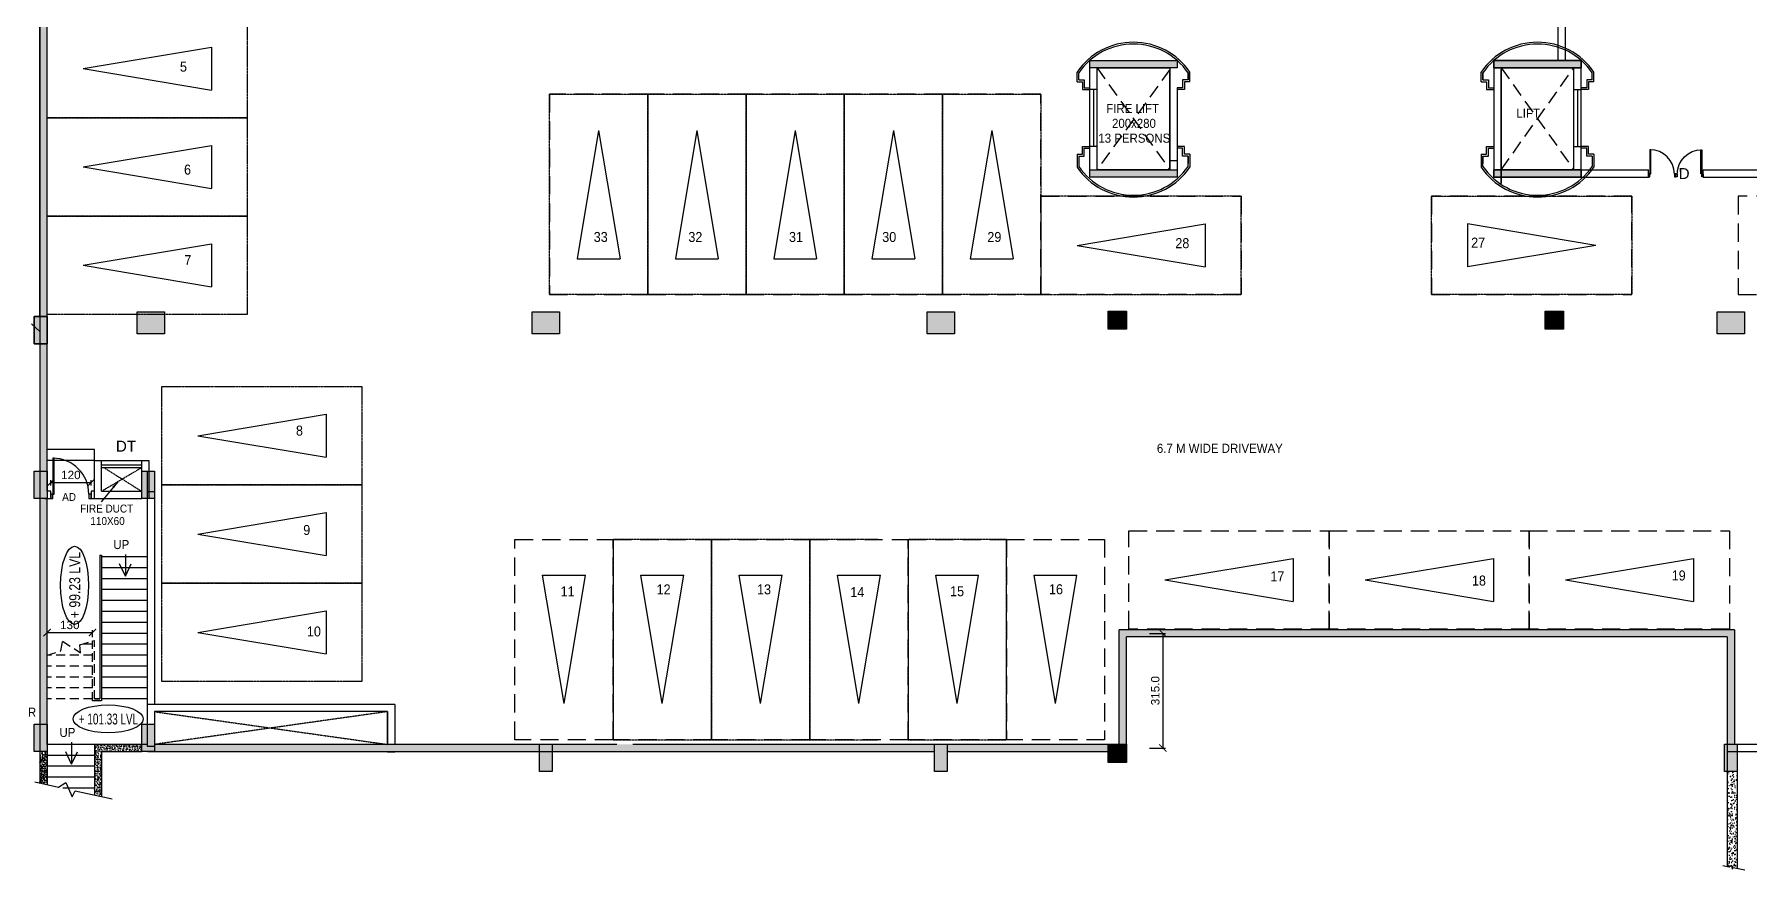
# Model space of a CAD drawing. Extents: x 53439 to 79867, y -144071 to -73305.
# Drawn here: x 63124 to 67836, y -140927 to -138633 of the extents above; entities that cross this region are included whole.
import ezdxf
from ezdxf.enums import TextEntityAlignment as Align

# ---------------------------------------------------------------- set-up
doc = ezdxf.new("R2010")
doc.units = 0
doc.header["$LTSCALE"] = 0.1
doc.header["$MEASUREMENT"] = 0
doc.header["$PDMODE"] = 35
doc.header["$PDSIZE"] = -0.8
doc.linetypes.add('HIDDEN', pattern=[0.375, 0.25, -0.125])
doc.layers.get('0').update_dxf_attribs({"linetype": 'CONTINUOUS'})
doc.layers.get('DEFPOINTS').update_dxf_attribs({"linetype": 'CONTINUOUS'})
for name, color, linetype in [('DOOR', 30, 'CONTINUOUS'), ('ESELEVATION', 7, 'CONTINUOUS'), ('HAT', 253, 'CONTINUOUS'), ('LAYER4', 130, 'CONTINUOUS'), ('STAIR', 142, 'CONTINUOUS'), ('TEXT', 7, 'CONTINUOUS'), ('TEXT-3', 130, 'CONTINUOUS'), ('THIN', 4, 'CONTINUOUS'), ('THIN_HA', 253, 'CONTINUOUS'), ('WALL', 6, 'CONTINUOUS'), ('WIN', 102, 'CONTINUOUS')]:
    doc.layers.add(name, color=color, linetype=linetype)
doc.styles.add('1MM', font='arial.ttf')
doc.styles.add('DIM', font='arial.ttf', dxfattribs={"width": 0.7, "height": 1})
doc.styles.add('DUTCH', font='arial.ttf')
doc.dimstyles.new('KRI', dxfattribs={"dimtxt": 23, "dimasz": 20, "dimexe": 7, "dimexo": 0, "dimgap": 9, "dimtad": 1, "dimdec": 1, "dimzin": 1, "dimtxsty": '1MM', "dimblk": 'ARCHTICK', "dimcen": 0.5, "dimclrd": 252, "dimclre": 252, "dimclrt": 7, "dimaunit": 1, "dimadec": 8, "dimazin": 3, "dimtfac": 1, "dimtdec": 1, "dimtmove": 0, "dimatfit": 3})
pattern_1 = [(50, (-32746.161, -111229.082), (10.75890274, -0.941282), [1.125, -12.375]), (355, (-32746.161, -111229.082), (-2.08127, 11.282882), [0.9, -9.9]), (100.4514, (-32745.264, -111229.16), (8.6776407, 10.3415931), [0.9561028, -10.5171317]), (46.1842, (-32746.161, -111226.082), (16.0086157, -2.4827852), [1.6875, -18.5625]), (96.6356, (-32744.827, -111226.289), (14.0199406, 14.611768), [1.4341543, -15.775695]), (351.1842, (-32746.16, -111226.082), (14.0199292, 14.611779), [1.35, -14.85]), (21, (-32744.661, -111226.832), (8.9536058, -6.03928336), [1.125, -12.375]), (326, (-32744.661, -111226.832), (3.64973, 10.8772507), [0.9, -9.9]), (71.4514, (-32743.915, -111227.335), (12.6033394, 4.8379575), [0.9561028, -10.5171317]), (37.5, (-32746.1608, -111229.0817), (0.18239783, 4.99340781), [0, -9.78, 0, -10.05, 0, -9.9375]), (7.5, (-32746.161, -111229.0817), (3.94604306, 5.91617568), [0, -5.73, 0, -9.555, 0, -3.7875]), (327.5, (-32749.506, -111229.0817), (8.00733654, -0.33832308), [0, -3.75, 0, -11.7, 0, -15.525]), (317.5, (-32751.006, -111229.082), (8.74779254, 1.50157473), [0, -4.875, 0, -7.77, 0, -11.025])]
pattern_2 = [(50, (-32746.16, -111229.082), (21.5178055, -1.882564), [2.25, -24.75]), (355, (-32746.16, -111229.082), (-4.16254, 22.565764), [1.8, -19.8]), (100.4514, (-32744.368, -111229.239), (17.3552815, 20.6831863), [1.9122057, -21.0342634]), (46.1842, (-32746.16, -111223.082), (32.0172315, -4.9655704), [3.375, -37.125]), (96.6356, (-32743.493, -111223.496), (28.039881, 29.223536), [2.868309, -31.55139]), (351.1842, (-32746.16, -111223.082), (28.039858, 29.223558), [2.7, -29.7]), (21, (-32743.16, -111224.582), (17.9072116, -12.0785667), [2.25, -24.75]), (326, (-32743.16, -111224.582), (7.29946, 21.7545014), [1.8, -19.8]), (71.4514, (-32741.669, -111225.588), (25.206679, 9.675915), [1.9122057, -21.0342634]), (37.5, (-32746.161, -111229.082), (0.36479566, 9.9868156), [0, -19.56, 0, -20.1, 0, -19.875]), (7.5, (-32746.161, -111229.082), (7.8920861, 11.8323514), [0, -11.46, 0, -19.11, 0, -7.575]), (327.5, (-32752.851, -111229.082), (16.0146731, -0.67664615), [0, -7.5, 0, -23.4, 0, -31.05]), (317.5, (-32755.851, -111229.082), (17.495585, 3.0031495), [0, -9.75, 0, -15.54, 0, -22.05])]

# ---------------------------------------------------------------- blocks, each defined once
blk = doc.blocks.new('I7I')
at = {"layer": 'LAYER4', "linetype": 'CONTINUOUS', "ltscale": 0.1}
blk.add_line((-2675.302, -1434.758), (-2675.302, -1435.937), dxfattribs=at)
at = {"layer": 'LAYER4', "linetype": 'HIDDEN', "ltscale": 20}
blk.add_lwpolyline([(-2679.816, -1436.698), (-2679.816, -1433.998), (-2674.316, -1433.998), (-2674.316, -1436.698)], close=True, dxfattribs=at)
at = {"layer": 'LAYER4', "linetype": 'CONTINUOUS', "ltscale": 0.1}
for points in [[(-2678.824, -1435.348), (-2675.302, -1434.758)], [(-2678.824, -1435.348), (-2675.302, -1435.937)]]:
    blk.add_lwpolyline(points, dxfattribs=at)
blk = doc.blocks.new('A$C764D24B9')
at = {"layer": 'DOOR'}
for points in [[(0.056, 0.111), (0.083, 0.111), (0.083, 1), (0.056, 1)], [(0, 0), (0.056, 0), (0.056, 0.111), (0, 0.111)], [(0.944, 0), (1, 0), (1, 0.111), (0.944, 0.111)]]:
    blk.add_lwpolyline(points, close=True, dxfattribs=at)
blk.add_arc((0.056, 0.111), 0.889, 0, 90, dxfattribs=at)
blk = doc.blocks.new('YTTU')
at = {"layer": 'THIN_HA', "linetype": 'CONTINUOUS', "ltscale": 0.1}
blk.add_hatch(color=2, dxfattribs=at).paths.add_polyline_path([(-6879.58, -1156.369), (-6878.83, -1156.369), (-6878.83, -1156.969), (-6879.58, -1156.969)])
at = {"layer": 'THIN_HA', "color": 2, "linetype": 'CONTINUOUS', "ltscale": 0.1}
blk.add_lwpolyline([(-6879.58, -1156.369), (-6878.83, -1156.369), (-6878.83, -1156.969), (-6879.58, -1156.969)], close=True, dxfattribs=at)
blk = doc.blocks.new('_ARCHTICK')
at = {"layer": 'WALL', "color": 0, "const_width": 0.15}
blk.add_lwpolyline([(-0.5, -0.5), (0.5, 0.5)], dxfattribs=at)
blk = doc.blocks.new('*D359')
at = {"layer": 'DEFPOINTS', "color": 0, "linetype": 'CONTINUOUS', "ltscale": 0.1}
for p in [(66187.7, -140278.4, 0), (66187.7, -140593.3), (66224.3, -140593.3)]:
    blk.add_point(p, dxfattribs=at)
at = {"layer": 'LAYER4', "color": 252, "ltscale": 0.1}
for p, q in [((66187.7, -140278.4), (66231.3, -140278.4)), ((66224.3, -140278.4), (66224.3, -140593.3)), ((66187.7, -140593.3), (66231.3, -140593.3))]:
    blk.add_line(p, q, dxfattribs=at)
at = {"layer": 'LAYER4', "color": 252, "linetype": 'CONTINUOUS', "ltscale": 0.1, "xscale": 20, "yscale": 20, "zscale": 20}
for p, rotation in [((66224.3, -140278.4), 90), ((66224.3, -140593.3), 270)]:
    blk.add_blockref('_ARCHTICK', p, dxfattribs=dict(at, rotation=rotation))
at = {"layer": 'LAYER4', "color": 7, "linetype": 'CONTINUOUS', "ltscale": 0.1, "insert": (66203.5, -140435.8), "char_height": 23, "attachment_point": 5, "rotation": 90, "style": '1MM'}
blk.add_mtext('315.0', dxfattribs=at)
blk = doc.blocks.new('*D381')
at = {"layer": 'DEFPOINTS', "color": 0, "linetype": 'CONTINUOUS', "ltscale": 0.1}
for p in [(63169.3, -139872.1, -10.8), (63280.1, -139864.4), (63280.1, -139872.1, -10.8)]:
    blk.add_point(p, dxfattribs=at)
at = {"layer": 'HAT', "color": 252, "ltscale": 0.1}
for p, q in [((63169.3, -139872.1), (63169.3, -139857.4)), ((63169.3, -139864.4), (63280.1, -139864.4)), ((63280.1, -139872.1), (63280.1, -139857.4))]:
    blk.add_line(p, q, dxfattribs=at)
at = {"layer": 'HAT', "color": 252, "linetype": 'CONTINUOUS', "ltscale": 0.1, "xscale": 20, "yscale": 20, "zscale": 20, "rotation": 180}
blk.add_blockref('_ARCHTICK', (63169.3, -139864.4), dxfattribs=at)
at = {"layer": 'HAT', "color": 252, "linetype": 'CONTINUOUS', "ltscale": 0.1, "xscale": 20, "yscale": 20, "zscale": 20}
blk.add_blockref('_ARCHTICK', (63280.1, -139864.4), dxfattribs=at)
at = {"layer": 'HAT', "color": 7, "linetype": 'CONTINUOUS', "ltscale": 0.1, "insert": (63224.7, -139843.6), "char_height": 23, "attachment_point": 5, "style": '1MM'}
blk.add_mtext('120', dxfattribs=at)
blk = doc.blocks.new('A$C307F25CB')
at = {"layer": 'WIN'}
for points in [[(5.5, 11.1), (8.3, 11.1), (8.3, 104.5), (5.5, 104.5)], [(0, 0), (5.5, 0), (5.5, 11.1), (0, 11.1)], [(99.5, 0), (105, 0), (105, 11.1), (99.5, 11.1)]]:
    blk.add_lwpolyline(points, close=True, dxfattribs=at)
blk.add_arc((5.2, 10.2), 94.3, 0.52072, 89.78387, dxfattribs=at)
blk = doc.blocks.new('*D383')
at = {"layer": 'DEFPOINTS', "color": 0, "linetype": 'CONTINUOUS', "ltscale": 0.1}
for p in [(63284.2, -140276.2), (63159.2, -140398.3, -10.8), (63284.2, -140398.3, -10.8)]:
    blk.add_point(p, dxfattribs=at)
at = {"layer": 'WALL', "color": 252, "ltscale": 0.1}
for p, q in [((63159.2, -140288.6), (63159.2, -140269.2)), ((63284.2, -140288.6), (63284.2, -140269.2)), ((63159.2, -140276.2), (63284.2, -140276.2))]:
    blk.add_line(p, q, dxfattribs=at)
at = {"layer": 'WALL', "color": 252, "linetype": 'CONTINUOUS', "ltscale": 0.1, "xscale": 20, "yscale": 20, "zscale": 20, "rotation": 180}
blk.add_blockref('_ARCHTICK', (63159.2, -140276.2), dxfattribs=at)
at = {"layer": 'WALL', "color": 252, "linetype": 'CONTINUOUS', "ltscale": 0.1, "xscale": 20, "yscale": 20, "zscale": 20}
blk.add_blockref('_ARCHTICK', (63284.2, -140276.2), dxfattribs=at)
at = {"layer": 'WALL', "color": 7, "linetype": 'CONTINUOUS', "ltscale": 0.1, "insert": (63221.7, -140255.4), "char_height": 23, "attachment_point": 5, "style": '1MM'}
blk.add_mtext('130', dxfattribs=at)

msp = doc.modelspace()

# ---------------------------------------------------------------- hatches: boundary and pattern name
at = {"layer": 'HAT', "linetype": 'CONTINUOUS', "ltscale": 0.1}
h = msp.add_hatch(dxfattribs=at)
h.set_pattern_fill('AR-CONC', color=256, scale=3, style=0)
h.set_pattern_definition(pattern_2)
h.paths.add_polyline_path([(67299.26, -140268.35), (66852.03, -140268.35), (66852.34, -140288.35), (67299.26, -140288.35)])
h.paths.add_polyline_path([(67784.26, -140268.35), (67299.26, -140268.35), (67299.26, -140288.35), (67774.26, -140288.35), (67774.26, -140582.84), (67784.26, -140582.84)])
h = msp.add_hatch(dxfattribs=at)
h.set_pattern_fill('AR-CONC', color=256, scale=3, style=0)
h.set_pattern_definition(pattern_2)
h.paths.add_polyline_path([(67801.76, -140657.84), (67784.26, -140657.84), (67784.26, -140916.16), (67786.13, -140914.79), (67788.29, -140926.36), (67790.63, -140921.3), (67801.76, -140923.37)])
h.paths.add_polyline_path([(67784.26, -140657.84), (67774.26, -140657.84), (67774.26, -140918.26), (67779.97, -140919.32), (67784.26, -140916.16)])
at = {"layer": 'LAYER4', "linetype": 'CONTINUOUS', "ltscale": 0.1}
msp.add_hatch(color=7, dxfattribs=at).paths.add_polyline_path([(63159.26, -139408.34), (63124.26, -139408.34), (63124.26, -139483.34), (63159.26, -139483.34)])
msp.add_hatch(color=7, dxfattribs=at).paths.add_polyline_path([(63159.26, -139408.34), (63124.26, -139408.34), (63124.26, -139483.34), (63159.26, -139483.34)])
at = {"layer": 'THIN_HA', "linetype": 'CONTINUOUS', "ltscale": 0.1}
h = msp.add_hatch(dxfattribs=at)
h.set_pattern_fill('AR-CONC', color=1, scale=1.5, style=0)
h.set_pattern_definition([(50, (-38055.25, -112530.2764), (10.75890274, -0.941282), [1.125, -12.375]), (355, (-38055.25, -112530.276), (-2.08127, 11.282882), [0.9, -9.9]), (100.4514, (-38054.353, -112530.355), (8.6776407, 10.3415931), [0.9561028, -10.5171317]), (46.1842, (-38055.25, -112527.276), (16.0086157, -2.4827852), [1.6875, -18.5625]), (96.6356, (-38053.916, -112527.483), (14.0199406, 14.611768), [1.4341543, -15.775695]), (351.1842, (-38055.25, -112527.276), (14.0199292, 14.611779), [1.35, -14.85]), (21, (-38053.75, -112528.0264), (8.9536058, -6.03928336), [1.125, -12.375]), (326, (-38053.75, -112528.026), (3.64973, 10.8772507), [0.9, -9.9]), (71.4514, (-38053.003, -112528.53), (12.6033394, 4.8379575), [0.9561028, -10.5171317]), (37.5, (-38055.2496, -112530.2764), (0.18239783, 4.99340781), [0, -9.78, 0, -10.05, 0, -9.9375]), (7.5, (-38055.2496, -112530.2764), (3.94604306, 5.91617568), [0, -5.73, 0, -9.555, 0, -3.7875]), (327.5, (-38058.5946, -112530.2764), (8.00733654, -0.33832308), [0, -3.75, 0, -11.7, 0, -15.525]), (317.5, (-38060.0946, -112530.2764), (8.74779254, 1.50157473), [0, -4.875, 0, -7.77, 0, -11.025])])
h.paths.add_polyline_path([(63159.26, -140528.34), (63139.26, -140528.34), (63139.26, -136795.84), (63159.26, -136795.84)])
for points in [[(66263.43, -138705.27), (66263.43, -138725.27), (66023.43, -138725.27), (66023.43, -138705.27)], [(67373.43, -138705.27), (67373.43, -138725.27), (67133.43, -138725.27), (67133.43, -138705.27)], [(66263.43, -139005.27), (66263.43, -139025.27), (66023.43, -139025.27), (66023.43, -139005.27)], [(67373.43, -139005.27), (67373.43, -139025.27), (67133.43, -139025.27), (67133.43, -139005.27)], [(63124.26, -139408.34), (63159.26, -139408.34), (63159.26, -139483.34), (63124.26, -139483.34)], [(66074.26, -139393.34), (66124.26, -139393.34), (66124.26, -139443.34), (66074.26, -139443.34)], [(67274.26, -139393.34), (67324.26, -139393.34), (67324.26, -139443.34), (67274.26, -139443.34)], [(63124.26, -139833.34), (63159.26, -139833.34), (63159.26, -139908.34), (63124.26, -139908.34)], [(63419.26, -139833.34), (63454.26, -139833.34), (63454.26, -139908.34), (63419.26, -139908.34)], [(63124.26, -140527.84), (63159.26, -140527.84), (63159.26, -140602.84), (63124.26, -140602.84)], [(63419.26, -140527.84), (63454.26, -140527.84), (63454.26, -140602.84), (63419.26, -140602.84)], [(64511.76, -140582.84), (64546.76, -140582.84), (64546.76, -140657.84), (64511.76, -140657.84)], [(65596.76, -140582.84), (65631.76, -140582.84), (65631.76, -140657.84), (65596.76, -140657.84)], [(66074.26, -140582.84), (66124.26, -140582.84), (66124.26, -140632.84), (66074.26, -140632.84)], [(67766.76, -140582.84), (67801.76, -140582.84), (67801.76, -140657.84), (67766.76, -140657.84)]]:
    msp.add_hatch(color=2, dxfattribs=at).paths.add_polyline_path(points)
h = msp.add_hatch(dxfattribs=at)
h.set_pattern_fill('AR-CONC', color=1, scale=1.5, style=0)
h.set_pattern_definition(pattern_1)
h.paths.add_polyline_path([(66852.03, -140268.35), (66104.26, -140268.35), (66104.26, -140582.84), (66124.26, -140582.84), (66124.26, -140288.35), (66852.34, -140288.35)])
h = msp.add_hatch(dxfattribs=at)
h.set_pattern_fill('AR-CONC', color=1, scale=1.5, style=0)
h.set_pattern_definition(pattern_1)
h.paths.add_polyline_path([(67794.26, -140268.35), (67784.26, -140268.35), (67784.26, -140582.84), (67794.26, -140582.84)])
h = msp.add_hatch(dxfattribs=at)
h.set_pattern_fill('AR-CONC', color=1, scale=1.5, style=0)
h.set_pattern_definition(pattern_1)
h.paths.add_polyline_path([(63289.25, -140722.37), (63309.34, -140722.37), (63309.34, -140583.34), (63289.25, -140583.34)])
h = msp.add_hatch(dxfattribs=at)
h.set_pattern_fill('AR-CONC', color=1, scale=1.5, style=0)
h.set_pattern_definition(pattern_1)
h.paths.add_polyline_path([(63309.23, -140583.34), (63309.23, -140602.84), (63419.26, -140602.84), (63419.26, -140583.34)])
h = msp.add_hatch(dxfattribs=at)
h.set_pattern_fill('AR-CONC', color=1, scale=1.5, style=0)
h.set_pattern_definition(pattern_1)
h.paths.add_polyline_path([(63842.6, -140583.34), (63454.26, -140583.34), (63454.26, -140603.34), (63842.6, -140603.34)])
h = msp.add_hatch(dxfattribs=at)
h.set_pattern_fill('AR-CONC', color=1, scale=1.5, style=0)
h.set_pattern_definition(pattern_1)
h.paths.add_polyline_path([(64511.76, -140583.34), (63842.6, -140583.34), (63842.6, -140603.34), (64114.26, -140603.34), (64161.95, -140603.34), (64511.76, -140603.34)])
h = msp.add_hatch(dxfattribs=at)
h.set_pattern_fill('AR-CONC', color=1, scale=1.5, style=0)
h.set_pattern_definition(pattern_1)
h.paths.add_polyline_path([(65596.76, -140583.34), (65248.01, -140583.34), (64724.36, -140583.34), (64546.76, -140583.34), (64546.76, -140603.34), (64724.36, -140603.34), (65248.01, -140603.34), (65596.76, -140603.34)])
h = msp.add_hatch(dxfattribs=at)
h.set_pattern_fill('AR-CONC', color=1, scale=1.5, style=0)
h.set_pattern_definition(pattern_1)
h.paths.add_polyline_path([(66074.26, -140583.34), (65763.01, -140583.34), (65631.76, -140583.34), (65631.76, -140603.34), (65763.01, -140603.34), (66074.26, -140603.34)])
h = msp.add_hatch(dxfattribs=at)
h.set_pattern_fill('AR-CONC', color=1, scale=1.5, style=0)
h.set_pattern_definition(pattern_1)
h.paths.add_polyline_path([(63139.26, -140689.31), (63159.26, -140689.31), (63159.26, -140602.84), (63139.26, -140602.84)])
at = {"layer": 'WALL', "linetype": 'CONTINUOUS', "ltscale": 0.1}
for points in [[(66023.43, -138705.27), (66263.43, -138705.27), (66263.43, -138725.27), (66023.43, -138725.27)], [(67373.43, -138705.27), (67133.43, -138705.27), (67133.43, -138725.27), (67373.43, -138725.27)], [(66023.43, -139005.27), (66263.43, -139005.27), (66263.43, -139025.27), (66023.43, -139025.27)], [(67373.43, -139005.27), (67133.43, -139005.27), (67133.43, -139025.27), (67373.43, -139025.27)]]:
    msp.add_hatch(color=4, dxfattribs=at).paths.add_polyline_path(points)

# ---------------------------------------------------------------- linework, layer by layer
at = {"layer": 'DOOR', "linetype": 'HIDDEN', "ltscale": 1500}
for p, q in [((66043.43, -138725.27, -1.55), (66243.43, -139005.27, -1.55)), ((66243.43, -138730.24, -1.55), (66043.43, -139005.27, -1.55)), ((67153.43, -139005.27, -1.55), (67353.43, -138725.27, -1.55)), ((67153.43, -138725.27, -1.55), (67353.43, -139005.27, -1.55))]:
    msp.add_line(p, q, dxfattribs=at)
at = {"layer": 'DOOR', "linetype": 'CONTINUOUS', "ltscale": 0.1}
for p, q in [((63304.18, -140063.34, -10.81), (63304.18, -140458.34, -10.81)), ((63304.18, -140063.34, -10.81), (63309.18, -140063.34, -10.81)), ((63309.18, -140063.34, -10.81), (63309.18, -140463.34, -10.81)), ((63289.22, -140458.34, -10.81), (63304.22, -140458.34, -10.81)), ((63289.28, -140458.34, -10.81), (63304.28, -140458.34, -10.81)), ((63309.18, -140463.34, -10.81), (63284.22, -140463.34, -10.81))]:
    msp.add_line(p, q, dxfattribs=at)
at = {"layer": 'DOOR', "linetype": 'HIDDEN', "ltscale": 950}
for p, q in [((63284.22, -140463.34, -10.81), (63284.18, -140299.15, -10.81)), ((63289.22, -140458.34, -10.81), (63289.18, -140297.58, -10.81))]:
    msp.add_line(p, q, dxfattribs=at)
at = {"layer": 'DOOR', "linetype": 'CONTINUOUS', "ltscale": 0.1, "elevation": -10.81}
msp.add_lwpolyline([(63304.18, -140458.34), (63289.22, -140458.34)], dxfattribs=at)
msp.add_lwpolyline([(63304.18, -140458.34), (63289.22, -140458.34)], dxfattribs=at)
at = {"layer": 'HAT', "linetype": 'CONTINUOUS', "ltscale": 0.1}
for p, q in [((67762.26, -140916.03), (67779.97, -140919.32)), ((67779.97, -140919.32), (67786.13, -140914.79)), ((67786.13, -140914.79), (67788.29, -140926.36)), ((67788.29, -140926.36), (67790.63, -140921.3)), ((67790.63, -140921.3), (67823.05, -140927.33))]:
    msp.add_line(p, q, dxfattribs=at)
for centre, major_axis, ratio in [((63234.88, -140146.52), (0, 107.28), 0.3577909), ((63327.2, -140513.25, -10.81), (96.26, 0), 0.3987736)]:
    msp.add_ellipse(centre, major_axis=major_axis, ratio=ratio, dxfattribs=at)
at = {"layer": 'LAYER4', "color": 1, "linetype": 'HIDDEN', "ltscale": 35}
for p, q in [((63419.26, -139823.34, -10.81), (63309.26, -139888.34, -10.81)), ((63315.59, -139823.34, -10.81), (63419.26, -139888.34, -10.81))]:
    msp.add_line(p, q, dxfattribs=at)
at = {"layer": 'LAYER4', "linetype": 'CONTINUOUS', "ltscale": 0.1}
msp.add_line((63434.26, -139888.99, -10.81), (63454.26, -139888.99, -10.81), dxfattribs=at)
msp.add_line((63434.26, -139888.99, -10.81), (63454.26, -139888.99, -10.81), dxfattribs=at)
msp.add_line((63434.26, -139888.99, -10.81), (63454.26, -139888.99, -10.81), dxfattribs=at)
at = {"layer": 'LAYER4', "linetype": 'HIDDEN', "ltscale": 20, "elevation": -10.81}
for points in [[(63159.26, -138862.48), (63159.26, -138592.48), (63709.26, -138592.48), (63709.26, -138862.48)], [(64809.2, -139348.25), (64539.2, -139348.25), (64539.2, -138798.25), (64809.2, -138798.25)], [(65079.2, -139348.25), (64809.2, -139348.25), (64809.2, -138798.25), (65079.2, -138798.25)], [(65349.2, -139348.25), (65079.2, -139348.25), (65079.2, -138798.25), (65349.2, -138798.25)], [(65619.2, -139348.25), (65349.2, -139348.25), (65349.2, -138798.25), (65619.2, -138798.25)], [(65889.2, -139348.25), (65619.2, -139348.25), (65619.2, -138798.25), (65889.2, -138798.25)], [(63159.26, -139132.48), (63159.26, -138862.48), (63709.26, -138862.48), (63709.26, -139132.48)], [(66439.2, -139348.25), (66439.2, -139078.25), (65889.2, -139078.25), (65889.2, -139348.25)], [(66962.45, -139348.25), (66962.45, -139078.25), (67512.45, -139078.25), (67512.45, -139348.25)], [(63159.26, -139402.48), (63159.26, -139132.48), (63709.26, -139132.48), (63709.26, -139402.48)], [(63474.35, -139870.84), (63474.35, -139600.84), (64024.35, -139600.84), (64024.35, -139870.84)], [(63474.35, -140140.84), (63474.35, -139870.84), (64024.35, -139870.84), (64024.35, -140140.84)], [(64714.31, -140570.37), (64984.31, -140570.37), (64984.31, -140020.37), (64714.31, -140020.37)], [(64984.31, -140570.37), (65254.31, -140570.37), (65254.31, -140020.37), (64984.31, -140020.37)], [(65524.31, -140570.37), (65794.31, -140570.37), (65794.31, -140020.37), (65524.31, -140020.37)], [(63474.35, -140410.84), (63474.35, -140140.84), (64024.35, -140140.84), (64024.35, -140410.84)]]:
    msp.add_lwpolyline(points, close=True, dxfattribs=at)
at = {"layer": 'LAYER4', "color": 7, "linetype": 'CONTINUOUS', "ltscale": 0.1, "elevation": -10.81}
msp.add_lwpolyline([(63159.26, -139408.34), (63124.26, -139408.34), (63124.26, -139483.34), (63159.26, -139483.34)], close=True, dxfattribs=at)
msp.add_lwpolyline([(63159.26, -139408.34), (63124.26, -139408.34), (63124.26, -139483.34), (63159.26, -139483.34)], close=True, dxfattribs=at)
at = {"layer": 'LAYER4', "linetype": 'HIDDEN', "ltscale": 20, "elevation": -10.81}
msp.add_lwpolyline([(65442.22, -140020.37), (65254.31, -140020.37), (65254.31, -140570.37), (65442.22, -140570.37)], dxfattribs=at)
at = {"layer": 'STAIR', "linetype": 'CONTINUOUS', "ltscale": 0.1}
for p, q in [((63289.26, -139773.34, -10.81), (63159.26, -139773.34, -10.81)), ((63289.26, -139803.34, -10.81), (63289.26, -139773.34, -10.81)), ((63289.26, -139803.34, -10.81), (63159.26, -139803.34, -10.81)), ((63304.18, -140068.34, -10.81), (63304.18, -140068.34, -10.81)), ((63434.18, -140068.34, -10.81), (63309.18, -140068.34, -10.81)), ((63289.23, -140583.34, -10.81), (63159.26, -140583.34, -10.81)), ((63289.23, -140613.34, -10.81), (63159.26, -140613.34, -10.81)), ((63289.23, -140643.34, -10.81), (63159.26, -140643.34, -10.81)), ((63125.64, -140686.3), (63190.5, -140700.6)), ((63289.23, -140673.34, -10.81), (63159.26, -140673.34, -10.81)), ((63190.5, -140700.6), (63210.84, -140688.08)), ((63210.84, -140688.08), (63227.84, -140727.08)), ((63289.23, -140703.34, -10.81), (63202.94, -140703.34, -10.81)), ((63227.84, -140727.08), (63236.73, -140710.79)), ((63236.73, -140710.79), (63337.84, -140733.08))]:
    msp.add_line(p, q, dxfattribs=at)
at = {"layer": 'STAIR', "linetype": 'HIDDEN', "ltscale": 1000}
for p, q in [((63197.31, -140326.4, -10.81), (63201.84, -140300.08)), ((63201.84, -140300.08), (63250.84, -140331.58)), ((63249.51, -140310.02, -10.81), (63289.18, -140297.58, -10.81)), ((63250.84, -140331.58), (63249.51, -140310.02, -10.81)), ((63159.22, -140338.34, -10.81), (63197.31, -140326.4, -10.81))]:
    msp.add_line(p, q, dxfattribs=at)
at = {"layer": 'STAIR', "linetype": 'CONTINUOUS', "ltscale": 0.1, "elevation": -10.81}
for points in [[(63434.22, -140098.34), (63309.18, -140098.34)], [(63434.18, -140098.34), (63309.18, -140098.34)], [(63434.22, -140128.34), (63309.18, -140128.34)], [(63434.18, -140128.34), (63309.18, -140128.34)], [(63304.18, -140158.34), (63304.18, -140158.34)], [(63434.22, -140158.34), (63309.18, -140158.34)], [(63434.18, -140158.34), (63309.18, -140158.34)], [(63304.18, -140188.34), (63304.18, -140188.34)], [(63304.18, -140218.34), (63304.18, -140218.34)], [(63434.22, -140188.34), (63309.18, -140188.34)], [(63434.18, -140188.34), (63309.18, -140188.34)], [(63434.22, -140218.34), (63309.18, -140218.34)], [(63434.18, -140218.34), (63309.18, -140218.34)], [(63304.18, -140248.34), (63304.18, -140248.34)], [(63434.22, -140248.34), (63309.18, -140248.34)], [(63434.18, -140248.34), (63309.18, -140248.34)], [(63304.18, -140278.34), (63304.18, -140278.34)], [(63304.18, -140308.34), (63304.18, -140308.34)], [(63434.22, -140278.34), (63309.18, -140278.34)], [(63434.18, -140278.34), (63309.18, -140278.34)], [(63434.22, -140308.34), (63309.18, -140308.34)], [(63434.18, -140308.34), (63309.18, -140308.34)], [(63289.22, -140338.34), (63289.19, -140338.34)], [(63289.28, -140338.34), (63289.19, -140338.34)], [(63304.18, -140338.34), (63304.18, -140338.34)], [(63434.22, -140338.34), (63309.18, -140338.34)], [(63434.18, -140338.34), (63309.18, -140338.34)], [(63289.22, -140368.34), (63289.2, -140368.34)], [(63289.28, -140368.34), (63289.2, -140368.34)], [(63289.22, -140398.34), (63289.2, -140398.34)], [(63289.28, -140398.34), (63289.2, -140398.34)], [(63304.18, -140368.34), (63304.18, -140368.34)], [(63304.18, -140398.34), (63304.18, -140398.34)], [(63434.22, -140368.34), (63309.18, -140368.34)], [(63434.18, -140368.34), (63309.18, -140368.34)], [(63434.22, -140398.34), (63309.18, -140398.34)], [(63434.18, -140398.34), (63309.18, -140398.34)], [(63289.22, -140428.34), (63289.21, -140428.34)], [(63289.28, -140428.34), (63289.21, -140428.34)], [(63434.22, -140428.34), (63309.18, -140428.34)], [(63434.22, -140458.34), (63309.18, -140458.34)], [(63434.28, -140458.34), (63309.18, -140458.34)]]:
    msp.add_lwpolyline(points, dxfattribs=at)
at = {"layer": 'STAIR', "linetype": 'HIDDEN', "ltscale": 1000, "elevation": -10.81}
for points in [[(63284.18, -140308.34), (63254.87, -140308.34)], [(63284.18, -140308.34), (63254.87, -140308.34)], [(63284.19, -140338.34), (63159.22, -140338.34)], [(63284.19, -140338.34), (63159.28, -140338.34)], [(63284.2, -140368.34), (63159.22, -140368.34)], [(63284.2, -140398.34), (63159.22, -140398.34)], [(63284.2, -140368.34), (63159.28, -140368.34)], [(63284.2, -140398.34), (63159.28, -140398.34)], [(63284.21, -140428.34), (63159.22, -140428.34)], [(63284.22, -140458.34), (63159.22, -140458.34)], [(63284.21, -140428.34), (63159.28, -140428.34)], [(63284.22, -140458.34), (63159.28, -140458.34)]]:
    msp.add_lwpolyline(points, dxfattribs=at)
at = {"layer": 'THIN', "linetype": 'HIDDEN', "ltscale": 2500}
msp.add_line((62909.17, -139238.34, -10.81), (63139.26, -139449.22, -10.81), dxfattribs=at)
at = {"layer": 'THIN_HA', "color": 2, "linetype": 'CONTINUOUS', "ltscale": 0.1}
for points, elevation in [([(66263.43, -138705.27), (66263.43, -138725.27), (66023.43, -138725.27), (66023.43, -138705.27)], -1.55), ([(67373.43, -138705.27), (67373.43, -138725.27), (67133.43, -138725.27), (67133.43, -138705.27)], -1.55), ([(66263.43, -139005.27), (66263.43, -139025.27), (66023.43, -139025.27), (66023.43, -139005.27)], -1.55), ([(67373.43, -139005.27), (67373.43, -139025.27), (67133.43, -139025.27), (67133.43, -139005.27)], -1.55), ([(63124.26, -139408.34), (63159.26, -139408.34), (63159.26, -139483.34), (63124.26, -139483.34)], -10.81), ([(66074.26, -139393.34), (66124.26, -139393.34), (66124.26, -139443.34), (66074.26, -139443.34)], -10.81), ([(67274.26, -139393.34), (67324.26, -139393.34), (67324.26, -139443.34), (67274.26, -139443.34)], -10.81), ([(63124.26, -139833.34), (63159.26, -139833.34), (63159.26, -139908.34), (63124.26, -139908.34)], -10.81), ([(63419.26, -139833.34), (63454.26, -139833.34), (63454.26, -139908.34), (63419.26, -139908.34)], -10.81), ([(63124.26, -140527.84), (63159.26, -140527.84), (63159.26, -140602.84), (63124.26, -140602.84)], -10.81), ([(63419.26, -140527.84), (63454.26, -140527.84), (63454.26, -140602.84), (63419.26, -140602.84)], -10.81), ([(64511.76, -140582.84), (64546.76, -140582.84), (64546.76, -140657.84), (64511.76, -140657.84)], -10.81), ([(65596.76, -140582.84), (65631.76, -140582.84), (65631.76, -140657.84), (65596.76, -140657.84)], -10.81), ([(66074.26, -140582.84), (66124.26, -140582.84), (66124.26, -140632.84), (66074.26, -140632.84)], -10.81), ([(67766.76, -140582.84), (67801.76, -140582.84), (67801.76, -140657.84), (67766.76, -140657.84)], -10.81)]:
    msp.add_lwpolyline(points, close=True, dxfattribs=dict(at, elevation=elevation))
at = {"layer": 'WALL', "linetype": 'CONTINUOUS', "ltscale": 0.1}
for p, q in [((63159.26, -139888.34, -10.81), (63159.26, -136200.39, -10.81)), ((63139.26, -139408.34, -10.81), (63139.26, -137198.34, -10.81)), ((63139.26, -139408.34, -10.81), (63139.26, -137198.34, -10.81)), ((63159.26, -139408.34, -10.81), (63159.26, -137493.34, -10.81)), ((63159.26, -139408.34, -10.81), (63159.26, -137493.34, -10.81)), ((67329.53, -137951.68, -10.81), (67329.53, -138705.27, -10.81)), ((67309.53, -137971.68, -10.81), (67309.53, -138705.27, -10.81)), ((67373.43, -138705.27, -1.55), (67133.43, -138705.27, -1.55)), ((67133.43, -138705.27, -1.55), (67133.43, -138725.27, -1.55)), ((67373.43, -139025.27, -1.55), (67373.43, -138705.27, -1.55)), ((65988.43, -138763.82, -1.55), (65988.43, -138737.27, -1.55)), ((65988.43, -138763.82, -1.55), (66003.43, -138763.82, -1.55)), ((65993.43, -138758.82, -1.55), (65993.43, -138738.82, -1.55)), ((65993.43, -138758.82, -1.55), (66008.43, -138758.82, -1.55)), ((66003.43, -138763.82, -1.55), (66003.43, -138785.27, -1.55)), ((66008.43, -138758.82, -1.55), (66008.43, -138780.27, -1.55)), ((66243.43, -139005.27, -1.55), (66243.43, -138730.84, -1.55)), ((66293.43, -138758.82, -1.55), (66278.43, -138758.82, -1.55)), ((66278.43, -138758.82, -1.55), (66278.43, -138780.27, -1.55)), ((66298.43, -138763.82, -1.55), (66283.43, -138763.82, -1.55)), ((66283.43, -138763.82, -1.55), (66283.43, -138785.27, -1.55)), ((66293.43, -138758.82, -1.55), (66293.43, -138738.82, -1.55)), ((66293.43, -138738.82, -1.55), (66293.43, -138758.82, -1.55)), ((66298.43, -138763.82, -1.55), (66298.43, -138737.27, -1.55)), ((67098.43, -138763.82, -1.55), (67098.43, -138737.27, -1.55)), ((67098.43, -138763.82, -1.55), (67113.43, -138763.82, -1.55)), ((67103.43, -138758.82, -1.55), (67103.43, -138738.82, -1.55)), ((67103.43, -138738.82, -1.55), (67103.43, -138758.82, -1.55)), ((67103.43, -138758.82, -1.55), (67118.43, -138758.82, -1.55)), ((67113.43, -138763.82, -1.55), (67113.43, -138785.27, -1.55)), ((67118.43, -138758.82, -1.55), (67118.43, -138780.27, -1.55)), ((67133.43, -138725.27, -1.55), (67133.43, -138941.42, -1.55)), ((67353.43, -138725.27, -1.55), (67153.43, -138725.27, -1.55)), ((67153.43, -138725.27, -1.55), (67153.43, -139042.95, -1.55)), ((67153.43, -138763.34, -1.55), (67153.43, -138730.24, -1.55)), ((67153.43, -139042.95, -1.55), (67153.43, -138730.84, -1.55)), ((67353.43, -139005.27, -1.55), (67353.43, -138725.27, -1.55)), ((67403.43, -138758.82, -1.55), (67388.43, -138758.82, -1.55)), ((67388.43, -138758.82, -1.55), (67388.43, -138780.27, -1.55)), ((67408.43, -138763.82, -1.55), (67393.43, -138763.82, -1.55)), ((67393.43, -138763.82, -1.55), (67393.43, -138785.27, -1.55)), ((67403.43, -138758.82, -1.55), (67403.43, -138738.82, -1.55)), ((67408.43, -138763.82, -1.55), (67408.43, -138737.27, -1.55)), ((66003.43, -138785.27, -1.55), (66023.43, -138785.27, -1.55)), ((66008.43, -138780.27, -1.55), (66023.43, -138780.27, -1.55)), ((66043.43, -138785.27, -1.55), (66023.43, -138785.27, -1.55)), ((66033.43, -138785.27, -1.55), (66033.43, -138941.42, -1.55)), ((66278.43, -138780.27, -1.55), (66263.43, -138780.27, -1.55)), ((66283.43, -138785.27, -1.55), (66263.43, -138785.27, -1.55)), ((67113.43, -138785.27, -1.55), (67133.43, -138785.27, -1.55)), ((67118.43, -138780.27, -1.55), (67133.43, -138780.27, -1.55)), ((67133.43, -138780.27, -1.55), (67133.43, -138941.42, -1.55)), ((67353.43, -138785.27, -1.55), (67373.43, -138785.27, -1.55)), ((67363.43, -138785.27, -1.55), (67363.43, -138941.42, -1.55)), ((67388.43, -138780.27, -1.55), (67373.43, -138780.27, -1.55)), ((67393.43, -138785.27, -1.55), (67373.43, -138785.27, -1.55)), ((66003.43, -138941.42, -1.55), (66023.43, -138941.42, -1.55)), ((66003.43, -138962.87, -1.55), (66003.43, -138941.42, -1.55)), ((66008.43, -138946.42, -1.55), (66023.43, -138946.42, -1.55)), ((66008.43, -138967.87, -1.55), (66008.43, -138946.42, -1.55)), ((66043.43, -138941.42, -1.55), (66023.43, -138941.42, -1.55)), ((66243.43, -138995.84, -1.55), (66243.43, -138918.34, -1.55)), ((66283.43, -138941.42, -1.55), (66263.43, -138941.42, -1.55)), ((66278.43, -138946.42, -1.55), (66263.43, -138946.42, -1.55)), ((66278.43, -138967.87, -1.55), (66278.43, -138946.42, -1.55)), ((66283.43, -138962.87, -1.55), (66283.43, -138941.42, -1.55)), ((67113.43, -138941.42, -1.55), (67133.43, -138941.42, -1.55)), ((67113.43, -138962.87, -1.55), (67113.43, -138941.42, -1.55)), ((67118.43, -138946.42, -1.55), (67133.43, -138946.42, -1.55)), ((67118.43, -138967.87, -1.55), (67118.43, -138946.42, -1.55)), ((67133.43, -138918.34, -1.55), (67133.43, -139025.27, -1.55)), ((67153.43, -138995.84, -1.55), (67153.43, -138918.34, -1.55)), ((67153.43, -138918.34, -1.55), (67153.43, -139005.27, -1.55)), ((67353.43, -138941.42, -1.55), (67373.43, -138941.42, -1.55)), ((67393.43, -138941.42, -1.55), (67373.43, -138941.42, -1.55)), ((67388.43, -138946.42, -1.55), (67373.43, -138946.42, -1.55)), ((67388.43, -138967.87, -1.55), (67388.43, -138946.42, -1.55)), ((67393.43, -138962.87, -1.55), (67393.43, -138941.42, -1.55)), ((65988.43, -138962.87, -1.55), (65988.43, -138998.28, -1.55)), ((65988.43, -138962.87, -1.55), (66003.43, -138962.87, -1.55)), ((65993.43, -138967.87, -1.55), (65993.43, -138996.73, -1.55)), ((65993.43, -138967.87, -1.55), (66008.43, -138967.87, -1.55)), ((66243.43, -138979.54, -1.55), (66263.43, -138979.54, -1.55)), ((66293.43, -138967.87, -1.55), (66278.43, -138967.87, -1.55)), ((66298.43, -138962.87, -1.55), (66283.43, -138962.87, -1.55)), ((66293.43, -138967.87, -1.55), (66293.43, -138987.87, -1.55)), ((66293.43, -138996.73, -1.55), (66293.43, -138967.87, -1.55)), ((66298.43, -138962.87, -1.55), (66298.43, -138998.28, -1.55)), ((67098.43, -138962.87, -1.55), (67098.43, -138998.28, -1.55)), ((67098.43, -138962.87, -1.55), (67113.43, -138962.87, -1.55)), ((67103.43, -138967.87, -1.55), (67103.43, -138987.87, -1.55)), ((67103.43, -138996.73, -1.55), (67103.43, -138967.87, -1.55)), ((67103.43, -138967.87, -1.55), (67118.43, -138967.87, -1.55)), ((67403.43, -138967.87, -1.55), (67388.43, -138967.87, -1.55)), ((67408.43, -138962.87, -1.55), (67393.43, -138962.87, -1.55)), ((67403.43, -138967.87, -1.55), (67403.43, -138996.73, -1.55)), ((67408.43, -138962.87, -1.55), (67408.43, -138998.28, -1.55)), ((67133.43, -139025.27, -1.55), (67373.43, -139025.27, -1.55)), ((67153.43, -139005.27, -1.55), (67353.43, -139005.27, -1.55)), ((67373.43, -139005.27, -1.55), (67558.28, -139005.27, -1.55)), ((67373.43, -139025.27, -1.55), (67558.28, -139025.27, -1.55)), ((67708.28, -139005.27, -1.55), (69964.26, -139005.27, -1.55)), ((67708.28, -139025.27, -1.55), (67708.28, -139005.27, -1.55)), ((67708.28, -139025.27, -1.55), (69944.26, -139025.27, -1.55)), ((63289.26, -139888.34, -10.81), (63289.26, -139803.34, -10.81)), ((63289.26, -139908.34, -10.81), (63289.26, -139803.34, -10.81)), ((63289.26, -139803.34, -10.81), (63439.26, -139803.34, -10.81)), ((63309.26, -139888.34, -10.81), (63309.26, -139803.34, -10.81)), ((63309.26, -139823.34, -10.81), (63419.26, -139823.34, -10.81)), ((63419.26, -139888.34, -10.81), (63419.26, -139803.34, -10.81)), ((63434.26, -139833.34, -10.81), (63434.26, -140528.34, -10.81)), ((63439.26, -139803.34, -10.81), (63439.26, -139908.34, -10.81)), ((63454.26, -139833.34, -10.81), (63454.26, -140473.34, -10.81)), ((63169.26, -139908.34, -10.81), (63169.26, -139888.34, -10.81)), ((63309.26, -139888.34, -10.81), (63419.26, -139888.34, -10.81)), ((63152.97, -139908.34, -10.81), (63169.26, -139908.34, -10.81)), ((63309.26, -139908.34, -10.81), (63419.26, -139908.34, -10.81)), ((63374.68, -140061.59, -10.81), (63374.68, -140121.74, -10.81)), ((63374.68, -140121.74, -10.81), (63358.68, -140087.64, -10.81)), ((63374.68, -140121.74, -10.81), (63390.68, -140087.64, -10.81)), ((67794.26, -140268.35, -10.81), (66104.26, -140268.35, -10.81)), ((66104.26, -140583.34, -10.81), (66104.26, -140268.35, -10.81)), ((67794.26, -140268.35, -10.81), (67794.26, -140583.34, -10.81)), ((67774.26, -140288.35, -10.81), (66124.26, -140288.35, -10.81)), ((66124.26, -140603.34, -10.81), (66124.26, -140288.35, -10.81)), ((67774.26, -140288.35, -10.81), (67774.26, -140603.34, -10.81)), ((63434.26, -140493.34, -10.81), (63434.26, -140588.34, -10.81)), ((63434.26, -140493.34, -10.81), (63434.26, -140588.34, -10.81)), ((64094.26, -140473.34, -10.81), (63436.76, -140473.34, -10.81)), ((64114.26, -140473.34, -10.81), (63454.26, -140473.34, -10.81)), ((63454.26, -140493.34, -10.81), (63454.26, -140583.34, -10.81)), ((64094.26, -140493.34, -10.81), (63454.26, -140493.34, -10.81)), ((63454.26, -140493.34, -10.81), (63454.26, -140588.34, -10.81)), ((63454.26, -140493.34, -10.81), (63454.26, -140583.34, -10.81)), ((63454.26, -140493.34, -10.81), (63454.26, -140588.34, -10.81)), ((63454.26, -140493.34, -10.81), (63454.26, -140568.34, -10.81)), ((63454.26, -140493.34, -10.81), (63454.26, -140588.34, -10.81)), ((63454.26, -140493.34, -10.81), (63454.26, -140568.34, -10.81)), ((63454.26, -140493.34, -10.81), (63454.26, -140588.34, -10.81)), ((63454.26, -140493.34, -10.81), (63454.26, -140568.34, -10.81)), ((64094.26, -140493.34, -10.81), (63454.26, -140493.34, -10.81)), ((63454.26, -140493.34, -10.81), (63454.26, -140528.34, -10.81)), ((63454.26, -140493.34, -10.81), (63454.26, -140588.34, -10.81)), ((64094.26, -140493.34, -10.81), (64094.26, -140583.34, -10.81)), ((64094.26, -140583.34, -10.81), (64094.26, -140493.34, -10.81)), ((64094.26, -140493.34, -10.81), (64094.26, -140583.34, -10.81)), ((64094.26, -140493.34, -10.81), (64094.26, -140583.34, -10.81)), ((64094.26, -140493.34, -10.81), (64094.26, -140583.34, -10.81)), ((64094.26, -140493.34, -10.81), (64094.26, -140583.34, -10.81)), ((64094.26, -140583.34, -10.81), (64094.26, -140493.34, -10.81)), ((64094.26, -140493.34, -10.81), (64094.26, -140583.34, -10.81)), ((64094.26, -140493.34, -10.81), (64094.26, -140583.34, -10.81)), ((64094.26, -140493.34, -10.81), (64094.26, -140583.34, -10.81)), ((64094.26, -140493.34, -10.81), (64094.26, -140583.34, -10.81)), ((64094.26, -140583.34, -10.81), (64094.26, -140508.34, -10.81)), ((64094.26, -140508.34, -10.81), (64094.26, -140583.34, -10.81)), ((64094.26, -140508.34, -10.81), (64094.26, -140583.34, -10.81)), ((64094.26, -140508.34, -10.81), (64094.26, -140583.34, -10.81)), ((64114.26, -140473.34, -10.81), (64114.26, -140583.34, -10.81)), ((64114.26, -140473.34, -10.81), (64114.26, -140583.34, -10.81)), ((63159.26, -140583.34, -10.81), (63159.26, -140602.84, -10.81)), ((63226.68, -140577.59, -10.81), (63226.68, -140637.74, -10.81)), ((63289.23, -140583.34, -10.81), (63289.25, -140722.37, -10.81)), ((63434.26, -140588.34, -10.81), (63454.26, -140588.34, -10.81)), ((64724.36, -140583.34, -10.81), (63454.26, -140583.34, -10.81)), ((64161.95, -140583.34, -10.81), (64114.26, -140583.34, -10.81)), ((64161.95, -140583.34, -10.81), (64114.26, -140583.34, -10.81)), ((64161.95, -140583.34, -10.81), (64114.26, -140583.34, -10.81)), ((64161.95, -140583.34, -10.81), (64114.26, -140583.34, -10.81)), ((64724.36, -140583.34, -10.81), (64161.95, -140583.34, -10.81)), ((64724.36, -140583.34, -10.81), (64161.95, -140583.34, -10.81)), ((64724.36, -140583.34, -10.81), (64161.95, -140583.34, -10.81)), ((64724.36, -140583.34, -10.81), (64161.95, -140583.34, -10.81)), ((64724.36, -140583.34, -10.81), (64161.95, -140583.34, -10.81)), ((64724.36, -140583.34, -10.81), (64161.95, -140583.34, -10.81)), ((64724.36, -140583.34, -10.81), (64161.95, -140583.34, -10.81)), ((64724.36, -140583.34, -10.81), (64161.95, -140583.34, -10.81)), ((65222.91, -140583.34, -10.81), (64768, -140583.34, -10.81)), ((65222.91, -140583.34, -10.81), (64768, -140583.34, -10.81)), ((65222.91, -140583.34, -10.81), (64768, -140583.34, -10.81)), ((65291.66, -140583.34, -10.81), (64768, -140583.34, -10.81)), ((65806.65, -140583.34, -10.81), (65291.66, -140583.34, -10.81)), ((66104.26, -140583.34, -10.81), (65763.01, -140583.34, -10.81)), ((67925.51, -140583.34, -10.81), (67794.26, -140583.34, -10.81)), ((63139.26, -140602.84, -10.81), (63139.26, -140689.31, -10.81)), ((63159.26, -140602.84, -10.81), (63159.26, -140693.71, -10.81)), ((63226.68, -140637.74, -10.81), (63210.68, -140603.64, -10.81)), ((63226.68, -140637.74, -10.81), (63242.68, -140603.64, -10.81)), ((63309.23, -140602.84, -10.81), (63419.26, -140602.84, -10.81)), ((63309.23, -140602.84, -10.81), (63309.25, -140726.78, -10.81)), ((64161.95, -140603.34, -10.81), (63454.26, -140603.34, -10.81)), ((64161.95, -140603.34, -10.81), (63454.26, -140603.34, -10.81)), ((64094.26, -140603.34, -10.81), (64114.26, -140603.34, -10.81)), ((64724.36, -140603.34, -10.81), (64161.95, -140603.34, -10.81)), ((64724.36, -140603.34, -10.81), (64546.76, -140603.34, -10.81)), ((64724.36, -140603.34, -10.81), (64546.76, -140603.34, -10.81)), ((65248.01, -140603.34, -10.81), (64724.36, -140603.34, -10.81)), ((65596.76, -140603.34, -10.81), (65248.01, -140603.34, -10.81)), ((65763.01, -140603.34, -10.81), (65631.76, -140603.34, -10.81)), ((66124.26, -140603.34, -10.81), (65763.01, -140603.34, -10.81)), ((67925.51, -140603.34, -10.81), (67774.26, -140603.34, -10.81)), ((67774.26, -140603.34, -10.81), (67774.26, -140918.26, -10.81)), ((67801.76, -140603.34, -10.81), (67801.76, -140923.37, -10.81))]:
    msp.add_line(p, q, dxfattribs=at)
for points, elevation in [([(63801.76, -136795.84), (63139.26, -136795.84), (63139.26, -140602.84)], -10.81), ([(66263.43, -138918.34), (66263.43, -139025.27), (66023.43, -139025.27), (66023.43, -138705.27), (66263.43, -138705.27), (66263.43, -138725.27)], -1.55), ([(66243.43, -138918.34), (66243.43, -139005.27), (66043.43, -139005.27), (66043.43, -138725.27), (66243.43, -138725.27), (66243.43, -139005.27)], -1.55), ([(66243.43, -138763.34), (66243.43, -138730.24)], -1.55), ([(66263.43, -138780.27), (66263.43, -138941.42)], -1.55), ([(67558.28, -139025.27), (67558.28, -139005.27)], -1.55), ([(63169.26, -139888.34), (63159.26, -139888.34)], -10.81), ([(63289.26, -139888.34), (63280.14, -139888.34), (63280.14, -139908.34), (63309.26, -139908.34)], -10.81), ([(63159.26, -140583.34), (63159.26, -139908.34)], -10.81), ([(63434.26, -140583.34), (63289.23, -140583.34)], -10.81)]:
    msp.add_lwpolyline(points, dxfattribs=dict(at, elevation=elevation))
at = {"layer": 'WALL', "color": 4, "linetype": 'CONTINUOUS', "ltscale": 0.1, "elevation": -1.55}
for points in [[(66023.43, -138705.27), (66263.43, -138705.27), (66263.43, -138725.27), (66023.43, -138725.27)], [(67373.43, -138705.27), (67133.43, -138705.27), (67133.43, -138725.27), (67373.43, -138725.27)], [(66023.43, -139005.27), (66263.43, -139005.27), (66263.43, -139025.27), (66023.43, -139025.27)], [(67373.43, -139005.27), (67133.43, -139005.27), (67133.43, -139025.27), (67373.43, -139025.27)]]:
    msp.add_lwpolyline(points, close=True, dxfattribs=at)
at = {"layer": 'WALL', "linetype": 'CONTINUOUS', "ltscale": 0.1}
for centre, radius, start, end in [((66143.43, -138842.77, -1.55), 187.5, 34.24217, 145.75783), ((66143.43, -138842.77, -1.55), 182.5, 34.72276, 145.27724), ((67253.43, -138842.77, -1.55), 187.5, 34.24217, 145.75783), ((67253.43, -138842.77, -1.55), 182.5, 34.72276, 145.27724), ((66143.43, -138892.77, -1.55), 187.5, 214.24217, 325.75783), ((66143.43, -138892.77, -1.55), 182.5, 214.72276, 325.27724), ((67253.43, -138892.77, -1.55), 187.5, 214.24217, 325.75783), ((67253.43, -138892.77, -1.55), 182.5, 214.72276, 325.27724)]:
    msp.add_arc(centre, radius, start, end, dxfattribs=at)
at = {"layer": 'WIN'}
msp.add_line((63309.26, -139815.39, -10.81), (63419.26, -139815.39, -10.81), dxfattribs=at)
at = {"layer": 'WIN', "color": 5, "linetype": 'HIDDEN'}
for p, q in [((64094.26, -140493.34, -10.81), (63454.26, -140583.34, -10.81)), ((63454.26, -140493.34, -10.81), (64094.26, -140583.34, -10.81)), ((64114.26, -140603.34, -10.81), (63434.26, -140603.34, -10.81))]:
    msp.add_line(p, q, dxfattribs=at)

# ---------------------------------------------------------------- block references
at = {"layer": 'DOOR'}
for p, xscale, yscale, zscale in [((67558.28, -139024.95, -1.55), 0.714285714282596, 0.714285714282596, 0.714285714282596), ((67708.28, -139024.95, -1.55), -0.714285714282596, 0.7142857142753201, 0.714285714308236)]:
    msp.add_blockref('A$C307F25CB', p, dxfattribs=dict(at, xscale=xscale, yscale=yscale, zscale=zscale))
at = {"layer": 'THIN_HA', "color": 1, "linetype": 'CONTINUOUS', "yscale": 100, "zscale": 100}
for p, xscale in [((331140.85, 4807.28, -10.81), 100), ((331140.85, 4537.28, -10.81), 100), ((333870.78, 4321.51, -10.81), 100), ((-200469.14, 4321.51, -10.81), -100), ((-199627.05, 4321.51, -10.81), -100), ((331140.85, 4267.28, -10.81), 100), ((331455.93, 3798.93, -10.81), 100), ((331455.93, 3528.93, -10.81), 100), ((334112.37, 3403.02, -10.81), 100), ((334662.37, 3403.02, -10.81), 100), ((335212.37, 3403.02, -10.81), 100), ((331455.93, 3258.93, -10.81), 100)]:
    msp.add_blockref('I7I', p, dxfattribs=dict(at, xscale=xscale))
at = {"layer": 'THIN_HA', "color": 1, "linetype": 'CONTINUOUS', "yscale": 100, "zscale": 100, "rotation": 90}
for p, xscale in [((-78860.57, -406779.84, -10.81), -100), ((-78590.57, -406779.84, -10.81), -100), ((-78320.57, -406779.84, -10.81), -100), ((-78050.57, -406779.84, -10.81), -100), ((-77780.57, -406779.84, -10.81), -100), ((-78955.46, 127411.22, -10.81), 100), ((-78685.46, 127411.22, -10.81), 100), ((-78415.46, 127411.22, -10.81), 100), ((-78145.46, 127411.22, -10.81), 100), ((-77875.46, 127411.22, -10.81), 100), ((-77605.46, 127411.22, -10.81), 100)]:
    msp.add_blockref('I7I', p, dxfattribs=dict(at, xscale=xscale))
at = {"layer": 'THIN_HA', "color": 2, "linetype": 'CONTINUOUS', "xscale": 100, "yscale": 100, "zscale": 100}
for p in [(751364.73, -23758.93, -10.81), (752449.73, -23758.93, -10.81), (753534.73, -23758.93, -10.81), (755704.73, -23758.93, -10.81)]:
    msp.add_blockref('YTTU', p, dxfattribs=at)
at = {"layer": 'WALL', "linetype": 'CONTINUOUS', "ltscale": 0.1, "xscale": 110.8781993646655, "yscale": 110.8781993646655, "zscale": 110.8781993646655, "rotation": 359.9903552522125}
msp.add_blockref('A$C764D24B9', (63169.26, -139908.34, -10.81), dxfattribs=at)

# ---------------------------------------------------------------- texts
at = {"style": 'DIM'}
for s, rotation, p in [('D', 0.54775, (67641.02, -139030.96, -15.08)), ('DT', 360, (63348.18, -139779.44, -10.81))]:
    msp.add_text(s, height=30, rotation=rotation, dxfattribs=at).set_placement(p)
at = {"layer": 'ESELEVATION', "linetype": 'CONTINUOUS', "ltscale": 0.1, "style": 'DUTCH', "width": 0.8}
msp.add_text('+ 99.23 LVL', height=30, rotation=90, dxfattribs=at).set_placement((63235.28, -140145.69), align=Align.MIDDLE_CENTER)
at = {"layer": 'ESELEVATION', "linetype": 'CONTINUOUS', "ltscale": 0.1, "style": 'DUTCH', "width": 0.65}
msp.add_text('+ 101.33 LVL', height=30, dxfattribs=at).set_placement((63328.03, -140513.65, -10.81), align=Align.MIDDLE_CENTER)
at = {"layer": 'TEXT', "style": 'DUTCH', "width": 0.9}
for s, height, p in [('5', 27.5, (63524.25, -138736.09, -1.08)), ('LIFT ', 25, (67195.37, -138862.6, 0)), ('6', 27.5, (63535.55, -139018.68, -1.08)), ('33', 27.5, (64660.87, -139203.7, -1.08)), ('32', 27.5, (64920.81, -139203.7, -1.08)), ('31', 27.5, (65197.24, -139203.7, -1.08)), ('30', 27.5, (65453.38, -139203.7, -1.08)), ('29', 27.5, (65742.11, -139203.7, -1.08)), ('28', 27.5, (66258.49, -139220.69, -1.08)), ('27', 27.5, (67071.09, -139219.21, -1.08)), ('7', 27.5, (63536.39, -139267.33, -1.08)), ('8', 27.5, (63842.96, -139735.43, -1.08)), ('6.7 M WIDE DRIVEWAY', 25, (66207.81, -139782.74, -10.81)), ('AD', 21.75, (63200.8, -139914.7, -10.81)), ('FIRE DUCT', 21.75, (63250.03, -139946.59, 0)), ('110X60', 21.75, (63278.27, -139980.84, 0)), ('110X60', 21.75, (63278.27, -139980.84)), ('110X60', 21.75, (63278.27, -139980.84, 0)), ('9', 27.5, (63862.97, -140008.23, -1.08)), ('UP', 25, (63341.36, -140046.89, -10.81)), ('17', 27.5, (66519.51, -140135.66, -1.08)), ('18', 27.5, (67073.24, -140147.1, -1.08)), ('19', 27.5, (67621.9, -140133.15, -1.08)), ('11', 27.5, (64569.8, -140177.11, -1.08)), ('12', 27.5, (64833.65, -140171.48, -1.08)), ('13', 27.5, (65109.53, -140171.41, -1.08)), ('14', 27.5, (65365.6, -140179.01, -1.08)), ('15', 27.5, (65639.81, -140176.45, -1.08)), ('16', 27.5, (65911.37, -140171.01, -1.08)), ('10', 27.5, (63873, -140286.95, -1.08)), ('UP', 25, (63193.36, -140562.89, -10.81))]:
    msp.add_text(s, height=height, dxfattribs=at).set_placement(p)
at = {"layer": 'TEXT', "color": 1, "style": 'DUTCH', "width": 0.9}
for s, p in [('FIRE LIFT', (66068.86, -138849.93, -10.81)), ('13 PERSONS', (66047.08, -138931.16, -21.61)), ('200x280', (66084.54, -138890.43, -10.81))]:
    msp.add_text(s, height=25, dxfattribs=at).set_placement(p)
at = {"layer": 'TEXT-3', "color": 1, "style": 'DUTCH', "width": 0.9}
msp.add_text('FIRE ESCAPE STAIR', height=25, dxfattribs=at).set_placement((62820.26, -140507.39, -10.81))

# ---------------------------------------------------------------- dimensions: what is measured, and where the dimension line sits
at = {"layer": 'HAT', "linetype": 'CONTINUOUS', "ltscale": 0.1}
dim = msp.add_linear_dim(base=(63280.14, -139864.39, -10.81), p1=(63169.26, -139872.07, -21.61), p2=(63280.14, -139872.07, -21.61), text='120', dimstyle='KRI', override={"dimfxl": 0}, dxfattribs=at)
dim.commit()
dim.dimension.update_dxf_attribs({"geometry": '*D381', "text_midpoint": (63224.7, -139843.64, -10.81)})
at = {"layer": 'LAYER4', "color": 120, "linetype": 'CONTINUOUS', "ltscale": 0.1}
dim = msp.add_aligned_dim(p1=(66187.75, -140278.35, -10.81), p2=(66187.75, -140593.34, -10.81), distance=36.51, dimstyle='KRI', override={"dimfxl": 0}, dxfattribs=at)
dim.commit()
dim.dimension.update_dxf_attribs({"geometry": '*D359', "text_midpoint": (66203.5, -140435.85, -10.81)})
at = {"layer": 'WALL', "color": 6, "linetype": 'CONTINUOUS', "ltscale": 0.1}
dim = msp.add_linear_dim(base=(63284.2, -140276.19), p1=(63159.22, -140398.34, -10.81), p2=(63284.2, -140398.34, -10.81), text='130', dimstyle='KRI', override={"dimfxl": 12.5, "dimfxlon": 1}, dxfattribs=at)
dim.commit()
dim.dimension.update_dxf_attribs({"geometry": '*D383', "text_midpoint": (63221.71, -140255.44)})

# ---------------------------------------------------------------- leaders
at = {"layer": 'WALL', "linetype": 'CONTINUOUS', "ltscale": 0.1}
msp.add_leader([(63353.68, -139862.22), (63307.81, -139916.97)], dimstyle='KRI', override={"dimgap": 9, "dimtad": 0}, dxfattribs=at)

doc.saveas('drawing.dxf')
